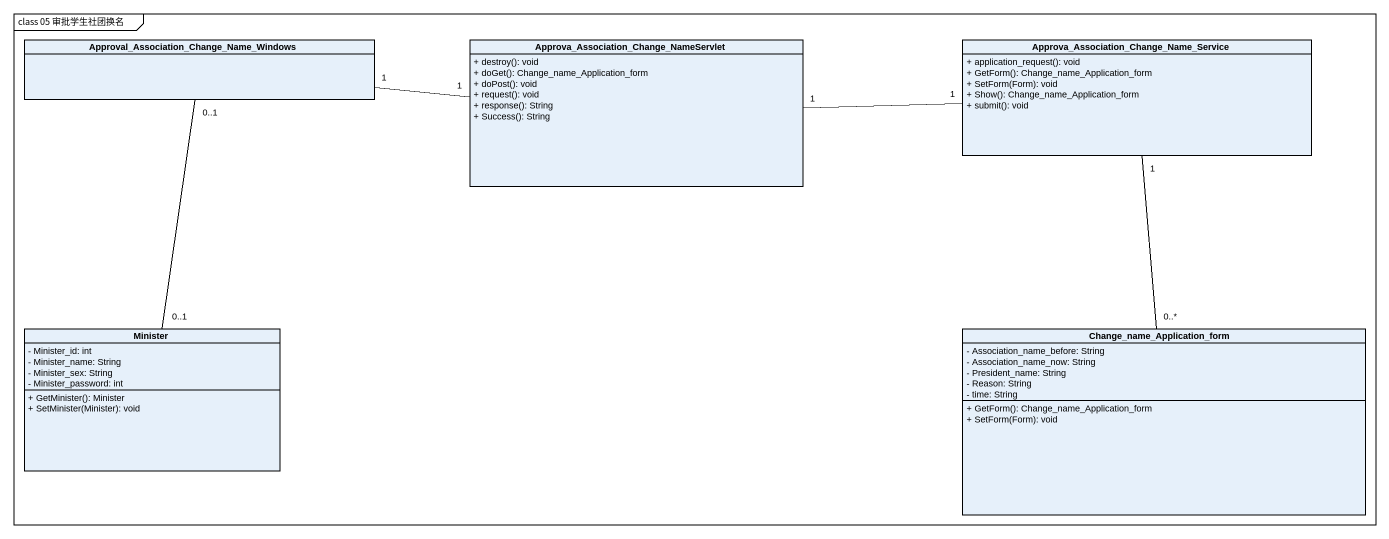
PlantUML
@startuml
mainframe class 05 审批学生社团换名
hide circle
hide empty members
skinparam classAttributeIconSize 0
class "Approval_Association_Change_Name_Windows" as Approval_Association_Change
class "Approva_Association_Change_NameServlet" as Approva_Association_Change {
  + destroy(): void
  + doGet(): Change_name_Application_form
  + doPost(): void
  + request(): void
  + response(): String
  + Success(): String
}
class "Approva_Association_Change_Name_Service" as Approva_Association_Change_2 {
  + application_request(): void
  + GetForm(): Change_name_Application_form
  + SetForm(Form): void
  + Show(): Change_name_Application_form
  + submit(): void
}
class Minister {
  - Minister_id: int
  - Minister_name: String
  - Minister_sex: String
  - Minister_password: int
  + GetMinister(): Minister
  + SetMinister(Minister): void
}
class Change_name_Application_form {
  - Association_name_before: String
  - Association_name_now: String
  - President_name: String
  - Reason: String
  - time: String
  + GetForm(): Change_name_Application_form
  + SetForm(Form): void
}
Approval_Association_Change "1" -right- "1" Approva_Association_Change
Approva_Association_Change "1" -right- "1" Approva_Association_Change_2
Approva_Association_Change_2 "1" -- "0..*" Change_name_Application_form
Minister "0..1" -up- "0..1" Approval_Association_Change
@enduml
